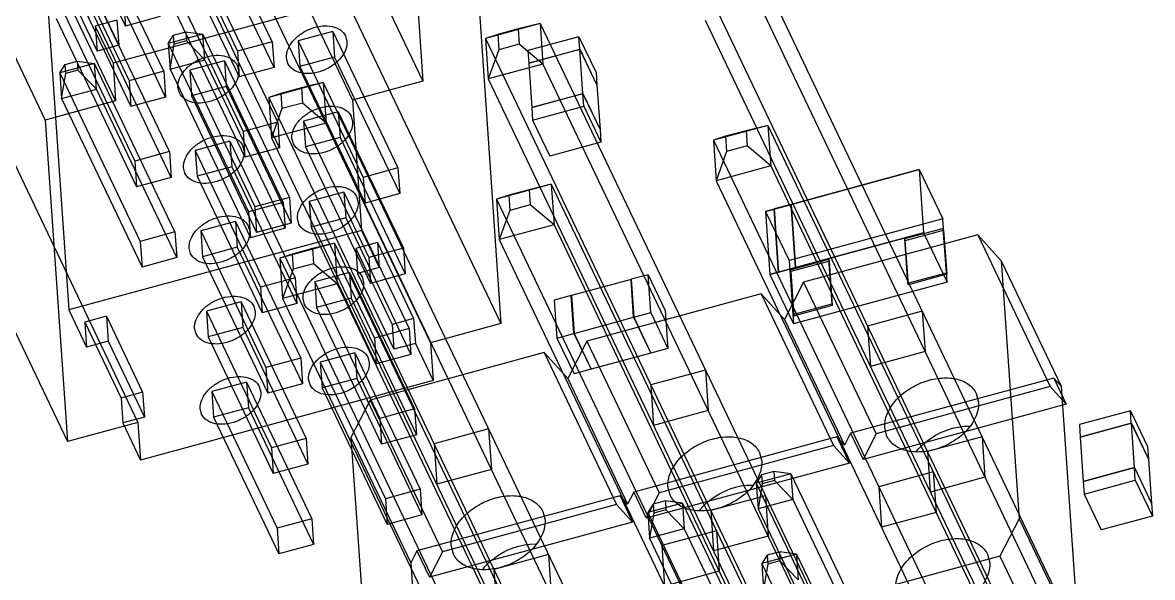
# Model space of a CAD drawing. Header units: millimetres. Extents: x 0 to 594, y 0 to 420.
# Drawn here: x 506.47 to 519.01, y 321.34 to 327.51 of the extents above; entities that cross this region are included whole.
import ezdxf

# ---------------------------------------------------------------- set-up
doc = ezdxf.new("R2010")
doc.units = ezdxf.units.MM
doc.header["$LTSCALE"] = 32.67
doc.layers.get('0').update_dxf_attribs({"linetype": 'CONTINUOUS'})

msp = doc.modelspace()

# ---------------------------------------------------------------- linework, layer by layer
at = {"color": 7, "linetype": 'CONTINUOUS'}
for p, q in [((505.698, 330.427), (507.506, 326.636)), ((504.916, 330.215), (506.724, 326.423)), ((506.682, 328.723), (506.986, 324.316)), ((510.065, 328.643), (510.917, 326.857)), ((509.283, 328.431), (510.135, 326.644)), ((510.812, 328.374), (510.917, 326.857)), ((507.138, 328.099), (507.54, 327.257)), ((514.624, 328.149), (518.148, 320.758)), ((506.898, 328.034), (507.3, 327.191)), ((510.726, 327.938), (507.477, 327.055)), ((509.975, 327.954), (511.783, 324.163)), ((514.018, 327.984), (517.542, 320.594)), ((507.594, 327.753), (507.614, 327.468)), ((509.193, 327.742), (511.001, 323.95)), ((511.537, 327.731), (511.783, 324.163)), ((514.655, 327.7), (518.179, 320.309)), ((507.999, 327.573), (507.614, 327.468)), ((507.521, 327.533), (507.28, 327.468)), ((507.28, 327.468), (507.3, 327.191)), ((507.28, 327.468), (507.477, 327.055)), ((507.521, 327.533), (507.54, 327.257)), ((512.217, 327.495), (511.611, 327.33)), ((511.974, 327.436), (511.747, 327.374)), ((512.217, 327.495), (511.974, 327.436)), ((511.974, 327.436), (511.986, 327.267)), ((512.217, 327.495), (512.249, 327.045)), ((512.217, 327.495), (515.742, 320.104)), ((514.049, 327.535), (517.573, 320.144)), ((509.917, 327.409), (509.532, 327.304)), ((509.917, 327.409), (509.936, 327.123)), ((509.917, 327.409), (510.64, 325.892)), ((510.058, 327.359), (510.074, 327.297)), ((511.747, 327.374), (511.611, 327.33)), ((511.611, 327.33), (511.642, 326.881)), ((511.611, 327.33), (515.136, 319.939)), ((511.747, 327.374), (511.759, 327.205)), ((512.649, 327.35), (512.082, 327.195)), ((512.659, 327.21), (512.649, 327.35)), ((512.649, 327.35), (512.839, 326.951)), ((507.54, 327.257), (507.3, 327.191)), ((509.244, 327.293), (508.859, 327.188)), ((508.859, 327.188), (508.879, 326.903)), ((509.244, 327.293), (509.264, 327.007)), ((509.532, 327.304), (509.551, 327.019)), ((509.532, 327.304), (510.255, 325.788)), ((511.759, 327.205), (511.642, 326.881)), ((511.986, 327.267), (511.759, 327.205)), ((512.249, 327.045), (511.986, 327.267)), ((512.082, 327.195), (512.092, 327.056)), ((512.092, 327.056), (512.659, 327.21)), ((512.659, 327.209), (512.092, 327.055)), ((512.659, 327.21), (512.849, 326.812)), ((512.693, 326.718), (512.659, 327.209)), ((512.659, 327.209), (512.849, 326.811)), ((508.713, 327.082), (508.328, 326.977)), ((508.713, 327.082), (508.733, 326.796)), ((508.713, 327.082), (509.437, 325.565)), ((509.418, 327.052), (509.402, 327.114)), ((509.936, 327.123), (509.551, 327.019)), ((509.936, 327.123), (510.66, 325.607)), ((507.477, 327.055), (507.506, 326.636)), ((508.041, 326.966), (507.656, 326.861)), ((508.041, 326.966), (508.061, 326.68)), ((508.328, 326.977), (508.348, 326.692)), ((508.328, 326.977), (509.052, 325.461)), ((508.855, 327.032), (508.871, 326.97)), ((509.264, 327.007), (508.879, 326.903)), ((509.551, 327.019), (510.275, 325.502)), ((512.249, 327.045), (511.642, 326.881)), ((512.092, 327.056), (512.092, 327.055)), ((512.092, 327.055), (512.126, 326.564)), ((512.249, 327.045), (515.773, 319.655)), ((512.839, 326.951), (512.849, 326.812)), ((505.944, 326.859), (507.753, 323.067)), ((507.656, 326.861), (507.676, 326.576)), ((509.811, 326.841), (509.205, 326.676)), ((509.811, 326.841), (509.568, 326.782)), ((509.811, 326.841), (509.842, 326.391)), ((509.811, 326.841), (513.336, 319.45)), ((510.917, 326.857), (510.135, 326.644)), ((511.642, 326.881), (515.167, 319.49)), ((512.849, 326.812), (512.849, 326.812)), ((512.849, 326.811), (512.883, 326.32)), ((508.061, 326.68), (507.676, 326.576)), ((508.215, 326.725), (508.198, 326.787)), ((508.733, 326.796), (508.348, 326.692)), ((508.348, 326.692), (509.071, 325.175)), ((508.733, 326.796), (509.456, 325.28)), ((509.341, 326.72), (509.205, 326.676)), ((509.568, 326.782), (509.341, 326.72)), ((509.341, 326.72), (509.352, 326.551)), ((509.568, 326.782), (509.58, 326.613)), ((512.126, 326.564), (512.693, 326.718)), ((512.693, 326.717), (512.126, 326.563)), ((512.693, 326.718), (512.883, 326.32)), ((512.703, 326.578), (512.693, 326.717)), ((512.693, 326.717), (512.883, 326.319)), ((505.162, 326.646), (506.971, 322.854)), ((507.506, 326.636), (506.724, 326.423)), ((509.205, 326.676), (509.236, 326.227)), ((509.205, 326.676), (512.729, 319.285)), ((509.58, 326.613), (509.352, 326.551)), ((509.842, 326.391), (509.58, 326.613)), ((510.135, 326.644), (510.235, 325.199)), ((512.126, 326.564), (512.126, 326.563)), ((512.126, 326.563), (512.135, 326.423)), ((512.135, 326.423), (512.703, 326.578)), ((512.703, 326.578), (512.893, 326.179)), ((509.352, 326.551), (509.236, 326.227)), ((509.978, 326.517), (509.593, 326.412)), ((509.978, 326.517), (509.998, 326.231)), ((509.978, 326.517), (510.701, 325)), ((510.119, 326.467), (510.136, 326.405)), ((506.724, 326.423), (506.971, 322.854)), ((509.306, 326.401), (508.921, 326.296)), ((509.842, 326.391), (509.236, 326.227)), ((509.306, 326.401), (509.326, 326.115)), ((509.593, 326.412), (509.613, 326.127)), ((509.593, 326.412), (510.316, 324.896)), ((509.842, 326.391), (513.367, 319.001)), ((512.135, 326.423), (512.325, 326.025)), ((512.883, 326.32), (512.883, 326.32)), ((512.883, 326.319), (512.893, 326.179)), ((514.747, 326.365), (514.141, 326.2)), ((514.504, 326.305), (514.277, 326.244)), ((514.747, 326.365), (514.504, 326.305)), ((514.504, 326.305), (514.516, 326.137)), ((514.747, 326.365), (514.778, 325.915)), ((514.747, 326.365), (518.271, 318.974)), ((508.775, 326.19), (508.39, 326.085)), ((508.775, 326.19), (508.795, 325.904)), ((508.775, 326.19), (509.498, 324.673)), ((508.921, 326.296), (508.941, 326.011)), ((509.236, 326.227), (512.76, 318.836)), ((509.48, 326.16), (509.463, 326.222)), ((509.998, 326.231), (509.613, 326.127)), ((509.998, 326.231), (510.721, 324.715)), ((512.893, 326.179), (512.325, 326.025)), ((514.277, 326.244), (514.141, 326.2)), ((514.141, 326.2), (514.172, 325.75)), ((514.141, 326.2), (517.665, 318.809)), ((514.277, 326.244), (514.288, 326.075)), ((508.103, 326.074), (507.718, 325.969)), ((508.103, 326.074), (508.122, 325.788)), ((508.39, 326.085), (508.41, 325.8)), ((508.39, 326.085), (509.113, 324.568)), ((508.916, 326.14), (508.933, 326.078)), ((509.326, 326.115), (508.941, 326.011)), ((509.613, 326.127), (510.336, 324.61)), ((514.288, 326.075), (514.172, 325.75)), ((514.516, 326.137), (514.288, 326.075)), ((514.778, 325.915), (514.516, 326.137)), ((507.718, 325.969), (507.737, 325.684)), ((508.276, 325.833), (508.26, 325.895)), ((508.795, 325.904), (508.41, 325.8)), ((508.795, 325.904), (509.518, 324.388)), ((510.64, 325.892), (510.255, 325.788)), ((510.64, 325.892), (510.66, 325.607)), ((514.778, 325.915), (514.172, 325.75)), ((514.778, 325.915), (518.303, 318.524)), ((514.815, 325.436), (516.426, 325.874)), ((516.426, 325.874), (515.005, 325.488)), ((516.426, 325.874), (516.474, 325.171)), ((516.426, 325.874), (516.687, 325.327)), ((508.122, 325.788), (507.737, 325.684)), ((508.41, 325.8), (509.133, 324.283)), ((510.255, 325.788), (510.275, 325.502)), ((512.341, 325.711), (511.734, 325.546)), ((512.341, 325.711), (512.098, 325.651)), ((512.341, 325.711), (512.372, 325.261)), ((512.341, 325.711), (515.865, 318.32)), ((514.172, 325.75), (517.696, 318.36)), ((509.437, 325.565), (509.052, 325.461)), ((509.437, 325.565), (509.456, 325.28)), ((510.04, 325.625), (509.655, 325.52)), ((510.04, 325.625), (510.06, 325.339)), ((510.04, 325.625), (510.763, 324.108)), ((510.181, 325.575), (510.197, 325.513)), ((510.66, 325.607), (510.275, 325.502)), ((511.87, 325.59), (511.734, 325.546)), ((512.098, 325.651), (511.87, 325.59)), ((511.87, 325.59), (511.882, 325.421)), ((512.098, 325.651), (512.109, 325.483)), ((509.367, 325.509), (508.982, 325.404)), ((509.052, 325.461), (509.071, 325.175)), ((509.367, 325.509), (509.387, 325.223)), ((509.655, 325.52), (509.675, 325.234)), ((509.655, 325.52), (510.378, 324.003)), ((511.734, 325.546), (511.765, 325.096)), ((511.734, 325.546), (515.259, 318.155)), ((512.109, 325.483), (511.882, 325.421)), ((512.372, 325.261), (512.109, 325.483)), ((514.721, 325.41), (514.815, 325.436)), ((514.815, 325.436), (514.721, 325.41)), ((515.004, 325.488), (514.815, 325.437)), ((514.815, 325.437), (514.863, 324.734)), ((514.864, 324.734), (514.815, 325.436)), ((515.053, 324.786), (515.004, 325.488)), ((515.005, 325.488), (515.053, 324.785)), ((508.982, 325.404), (509.002, 325.118)), ((509.541, 325.268), (509.525, 325.33)), ((510.06, 325.339), (509.675, 325.234)), ((510.06, 325.339), (510.783, 323.822)), ((511.882, 325.421), (511.765, 325.096)), ((514.721, 325.41), (514.769, 324.708)), ((514.721, 325.41), (514.982, 324.863)), ((516.687, 325.327), (514.982, 324.863)), ((516.735, 324.624), (516.687, 325.327)), ((510.235, 325.199), (506.986, 324.316)), ((508.164, 325.182), (507.779, 325.077)), ((508.164, 325.182), (508.184, 324.896)), ((508.837, 325.298), (508.452, 325.193)), ((508.452, 325.193), (508.471, 324.907)), ((508.452, 325.193), (509.175, 323.676)), ((508.837, 325.298), (508.856, 325.012)), ((508.837, 325.298), (509.56, 323.781)), ((508.978, 325.248), (508.994, 325.186)), ((509.387, 325.223), (509.002, 325.118)), ((509.456, 325.28), (509.071, 325.175)), ((509.675, 325.234), (510.398, 323.718)), ((510.235, 325.199), (510.431, 324.786)), ((512.372, 325.261), (511.765, 325.096)), ((512.372, 325.261), (515.896, 317.87)), ((516.694, 325.221), (516.263, 325.104)), ((516.689, 325.22), (516.723, 324.728)), ((507.779, 325.077), (507.799, 324.791)), ((509.934, 325.057), (509.328, 324.892)), ((509.934, 325.057), (509.691, 324.997)), ((509.934, 325.057), (509.965, 324.607)), ((509.934, 325.057), (513.459, 317.666)), ((510.412, 325.063), (510.172, 324.997)), ((510.412, 325.063), (510.431, 324.786)), ((510.412, 325.063), (510.814, 324.22)), ((511.765, 325.096), (515.29, 317.705)), ((516.474, 325.171), (514.864, 324.734)), ((515.053, 324.785), (516.474, 325.171)), ((517.076, 325.149), (515.143, 324.623)), ((516.263, 325.104), (516.297, 324.612)), ((516.474, 325.171), (516.735, 324.624)), ((517.337, 324.862), (517.076, 325.149)), ((517.076, 325.149), (517.88, 323.464)), ((508.338, 324.941), (508.322, 325.003)), ((508.856, 325.012), (508.471, 324.907)), ((508.856, 325.012), (509.58, 323.495)), ((509.464, 324.936), (509.328, 324.892)), ((509.691, 324.997), (509.464, 324.936)), ((509.464, 324.936), (509.475, 324.767)), ((509.691, 324.997), (509.703, 324.829)), ((510.172, 324.997), (510.191, 324.721)), ((510.172, 324.997), (510.574, 324.155)), ((510.701, 325), (510.316, 324.896)), ((510.701, 325), (510.721, 324.715)), ((508.184, 324.896), (507.799, 324.791)), ((508.471, 324.907), (509.195, 323.391)), ((509.328, 324.892), (509.359, 324.442)), ((509.328, 324.892), (512.852, 317.501)), ((509.703, 324.829), (509.475, 324.767)), ((509.965, 324.607), (509.703, 324.829)), ((510.316, 324.896), (510.336, 324.61)), ((514.982, 324.863), (515.03, 324.161)), ((515.42, 324.875), (514.989, 324.758)), ((515.42, 324.875), (515.454, 324.383)), ((517.337, 324.862), (517.535, 321.996)), ((517.337, 324.862), (518.002, 323.467)), ((509.498, 324.673), (509.113, 324.568)), ((509.475, 324.767), (509.359, 324.442)), ((509.498, 324.673), (509.518, 324.388)), ((510.101, 324.732), (509.716, 324.628)), ((510.101, 324.732), (510.121, 324.447)), ((510.101, 324.732), (510.825, 323.216)), ((510.431, 324.786), (510.191, 324.721)), ((510.191, 324.721), (510.593, 323.878)), ((510.243, 324.683), (510.259, 324.621)), ((510.721, 324.715), (510.336, 324.61)), ((513.416, 324.707), (513.228, 324.656)), ((513.445, 324.286), (513.416, 324.707)), ((513.416, 324.707), (513.606, 324.309)), ((514.864, 324.734), (514.769, 324.708)), ((514.769, 324.708), (514.864, 324.734)), ((514.769, 324.708), (515.03, 324.161)), ((514.863, 324.734), (515.053, 324.786)), ((515.027, 324.267), (514.994, 324.759)), ((516.297, 324.612), (516.728, 324.729)), ((509.113, 324.568), (509.133, 324.283)), ((509.965, 324.607), (509.359, 324.442)), ((509.716, 324.628), (509.736, 324.342)), ((509.716, 324.628), (510.44, 323.111)), ((509.965, 324.607), (513.49, 317.216)), ((513.227, 324.655), (512.565, 324.475)), ((513.256, 324.235), (513.227, 324.655)), ((513.227, 324.655), (513.228, 324.653)), ((513.228, 324.656), (513.257, 324.235)), ((515.143, 324.623), (514.931, 324.208)), ((516.735, 324.624), (515.03, 324.161)), ((515.143, 324.623), (515.947, 322.938)), ((509.359, 324.442), (512.883, 317.051)), ((509.603, 324.376), (509.586, 324.438)), ((510.121, 324.447), (509.736, 324.342)), ((510.121, 324.447), (510.844, 322.93)), ((512.564, 324.475), (512.375, 324.424)), ((512.375, 324.424), (512.404, 324.003)), ((512.593, 324.054), (512.564, 324.475)), ((512.564, 324.475), (512.565, 324.473)), ((512.565, 324.475), (512.594, 324.055)), ((514.67, 324.495), (512.737, 323.969)), ((514.931, 324.208), (514.67, 324.495)), ((514.67, 324.495), (515.473, 322.81)), ((506.986, 324.316), (507.183, 323.903)), ((508.898, 324.405), (508.513, 324.301)), ((508.513, 324.301), (508.533, 324.015)), ((508.513, 324.301), (509.236, 322.784)), ((508.898, 324.405), (508.918, 324.12)), ((508.898, 324.405), (509.621, 322.889)), ((509.039, 324.356), (509.056, 324.294)), ((509.518, 324.388), (509.133, 324.283)), ((509.736, 324.342), (510.459, 322.826)), ((513.606, 324.309), (513.635, 323.888)), ((515.023, 324.266), (515.454, 324.383)), ((516.459, 324.301), (515.853, 324.136)), ((516.459, 324.301), (516.49, 323.852)), ((507.404, 324.245), (507.164, 324.18)), ((507.164, 324.18), (507.183, 323.903)), ((507.164, 324.18), (507.566, 323.337)), ((507.404, 324.245), (507.423, 323.968)), ((507.404, 324.245), (507.806, 323.402)), ((510.814, 324.22), (510.574, 324.155)), ((510.814, 324.22), (510.833, 323.943)), ((512.594, 324.055), (513.256, 324.235)), ((513.256, 324.235), (513.446, 323.836)), ((513.257, 324.235), (513.445, 324.286)), ((513.257, 324.235), (513.447, 323.837)), ((513.445, 324.286), (513.635, 323.888)), ((514.931, 324.208), (515.596, 322.813)), ((508.4, 324.049), (508.383, 324.111)), ((508.918, 324.12), (508.533, 324.015)), ((508.918, 324.12), (509.641, 322.603)), ((510.763, 324.108), (510.378, 324.003)), ((510.574, 324.155), (510.593, 323.878)), ((510.763, 324.108), (510.783, 323.822)), ((511.783, 324.163), (511.001, 323.95)), ((512.404, 324.003), (512.593, 324.054)), ((512.593, 324.054), (512.783, 323.656)), ((512.594, 324.055), (512.784, 323.656)), ((515.853, 324.136), (515.884, 323.687)), ((507.423, 323.968), (507.183, 323.903)), ((507.423, 323.968), (507.825, 323.126)), ((508.533, 324.015), (509.256, 322.499)), ((510.378, 324.003), (510.398, 323.718)), ((510.833, 323.943), (510.593, 323.878)), ((510.833, 323.943), (511.03, 323.531)), ((511.001, 323.95), (511.03, 323.531)), ((512.404, 324.003), (512.594, 323.605)), ((512.737, 323.969), (512.524, 323.554)), ((512.737, 323.969), (513.541, 322.284)), ((510.163, 323.84), (509.778, 323.736)), ((510.163, 323.84), (510.183, 323.555)), ((510.163, 323.84), (510.886, 322.324)), ((512.263, 323.841), (510.331, 323.315)), ((510.783, 323.822), (510.398, 323.718)), ((512.524, 323.554), (512.263, 323.841)), ((512.263, 323.841), (513.067, 322.155)), ((513.446, 323.836), (512.784, 323.656)), ((513.446, 323.839), (513.446, 323.836)), ((513.635, 323.888), (513.447, 323.837)), ((516.49, 323.852), (515.884, 323.687)), ((509.56, 323.781), (509.175, 323.676)), ((509.175, 323.676), (509.195, 323.391)), ((509.56, 323.781), (509.58, 323.495)), ((509.778, 323.736), (509.798, 323.45)), ((509.778, 323.736), (510.501, 322.219)), ((510.304, 323.791), (510.321, 323.729)), ((509.664, 323.484), (509.648, 323.546)), ((510.183, 323.555), (509.798, 323.45)), ((510.183, 323.555), (510.906, 322.038)), ((512.524, 323.554), (513.189, 322.159)), ((512.783, 323.656), (512.594, 323.605)), ((512.782, 323.659), (512.783, 323.656)), ((514.052, 323.647), (513.446, 323.482)), ((514.052, 323.647), (514.084, 323.197)), ((517.919, 323.559), (515.664, 322.946)), ((518.002, 323.467), (517.919, 323.559)), ((517.919, 323.559), (518.057, 323.269)), ((511.03, 323.531), (507.782, 322.648)), ((508.96, 323.513), (508.575, 323.409)), ((508.96, 323.513), (508.98, 323.228)), ((508.96, 323.513), (509.683, 321.997)), ((509.101, 323.464), (509.117, 323.401)), ((509.58, 323.495), (509.195, 323.391)), ((509.798, 323.45), (510.521, 321.933)), ((513.446, 323.482), (513.477, 323.033)), ((517.88, 323.464), (515.947, 322.938)), ((518.057, 323.269), (517.88, 323.464)), ((518.002, 323.467), (518.2, 320.601)), ((507.806, 323.402), (507.566, 323.337)), ((507.566, 323.337), (507.585, 323.06)), ((507.806, 323.402), (507.825, 323.126)), ((508.575, 323.409), (508.594, 323.123)), ((508.575, 323.409), (509.298, 321.892)), ((510.331, 323.315), (510.118, 322.9)), ((510.331, 323.315), (511.134, 321.63)), ((517.059, 323.387), (517.085, 323.291)), ((508.461, 323.157), (508.445, 323.219)), ((508.98, 323.228), (508.594, 323.123)), ((508.98, 323.228), (509.703, 321.711)), ((510.825, 323.216), (510.44, 323.111)), ((510.825, 323.216), (510.844, 322.93)), ((514.084, 323.197), (513.477, 323.033)), ((518.057, 323.269), (515.802, 322.656)), ((518.771, 323.196), (518.203, 323.042)), ((518.771, 323.196), (518.961, 322.798)), ((518.78, 323.057), (518.771, 323.196)), ((507.753, 323.067), (506.971, 322.854)), ((507.825, 323.126), (507.585, 323.06)), ((507.585, 323.06), (507.782, 322.648)), ((507.753, 323.067), (507.782, 322.648)), ((508.594, 323.123), (509.318, 321.606)), ((510.44, 323.111), (510.459, 322.826)), ((518.213, 322.902), (518.78, 323.057)), ((518.781, 323.056), (518.213, 322.902)), ((518.78, 323.057), (518.97, 322.658)), ((518.781, 323.056), (518.97, 322.658)), ((518.814, 322.565), (518.781, 323.056)), ((510.844, 322.93), (510.459, 322.826)), ((511.646, 322.993), (511.04, 322.828)), ((511.646, 322.993), (511.677, 322.543)), ((515.664, 322.946), (515.596, 322.813)), ((515.664, 322.946), (515.802, 322.656)), ((515.947, 322.938), (515.802, 322.656)), ((516.068, 322.911), (516.043, 323.007)), ((518.203, 323.042), (518.213, 322.902)), ((509.621, 322.889), (509.236, 322.784)), ((509.621, 322.889), (509.641, 322.603)), ((510.118, 322.9), (510.316, 320.033)), ((510.118, 322.9), (510.783, 321.505)), ((511.04, 322.828), (511.071, 322.379)), ((515.512, 322.905), (513.257, 322.292)), ((515.473, 322.81), (513.541, 322.284)), ((515.651, 322.614), (515.473, 322.81)), ((515.596, 322.813), (515.512, 322.905)), ((515.512, 322.905), (515.651, 322.614)), ((517.124, 322.907), (516.518, 322.742)), ((517.124, 322.907), (517.155, 322.457)), ((518.213, 322.902), (518.213, 322.902)), ((518.213, 322.902), (518.247, 322.411)), ((518.961, 322.798), (518.97, 322.658)), ((509.236, 322.784), (509.256, 322.499)), ((514.653, 322.733), (514.678, 322.636)), ((516.518, 322.742), (516.549, 322.292)), ((509.641, 322.603), (509.256, 322.499)), ((511.677, 322.543), (511.071, 322.379)), ((515.651, 322.614), (513.396, 322.002)), ((518.247, 322.411), (518.814, 322.565)), ((518.814, 322.564), (518.247, 322.41)), ((518.814, 322.565), (519.004, 322.167)), ((518.814, 322.564), (519.004, 322.166)), ((518.824, 322.424), (518.814, 322.564)), ((518.97, 322.658), (518.97, 322.658)), ((518.97, 322.658), (519.004, 322.167)), ((515.002, 322.496), (514.617, 322.392)), ((514.676, 322.485), (514.617, 322.392)), ((514.811, 322.521), (514.676, 322.485)), ((514.676, 322.485), (514.683, 322.385)), ((514.818, 322.421), (514.683, 322.385)), ((515.002, 322.496), (514.811, 322.521)), ((514.811, 322.521), (514.818, 322.421)), ((515.022, 322.211), (514.818, 322.421)), ((515.002, 322.496), (515.894, 320.626)), ((515.002, 322.496), (515.022, 322.211)), ((516.582, 322.517), (515.976, 322.352)), ((517.155, 322.457), (516.549, 322.292)), ((516.582, 322.517), (516.613, 322.067)), ((518.257, 322.27), (518.824, 322.424)), ((518.824, 322.424), (519.014, 322.026)), ((510.886, 322.324), (510.501, 322.219)), ((510.886, 322.324), (510.906, 322.038)), ((513.257, 322.292), (513.189, 322.159)), ((513.257, 322.292), (513.396, 322.002)), ((513.661, 322.257), (513.636, 322.353)), ((514.617, 322.392), (515.589, 320.353)), ((514.617, 322.392), (514.637, 322.106)), ((514.683, 322.385), (514.637, 322.106)), ((515.976, 322.352), (516.007, 321.902)), ((518.247, 322.411), (518.247, 322.41)), ((518.247, 322.41), (518.257, 322.27)), ((510.501, 322.219), (510.521, 321.933)), ((513.106, 322.251), (510.851, 321.638)), ((513.189, 322.159), (513.106, 322.251)), ((513.106, 322.251), (513.244, 321.96)), ((513.541, 322.284), (513.396, 322.002)), ((513.799, 322.169), (513.414, 322.065)), ((513.608, 322.194), (513.473, 322.158)), ((513.799, 322.169), (513.608, 322.194)), ((513.608, 322.194), (513.615, 322.094)), ((513.799, 322.169), (513.818, 321.884)), ((513.799, 322.169), (514.771, 320.13)), ((514.718, 322.252), (514.111, 322.088)), ((515.022, 322.211), (514.637, 322.106)), ((514.718, 322.252), (514.749, 321.803)), ((515.022, 322.211), (515.914, 320.34)), ((518.257, 322.27), (518.446, 321.872)), ((519.004, 322.167), (519.004, 322.167)), ((519.004, 322.166), (519.014, 322.026)), ((513.067, 322.155), (511.134, 321.63)), ((512.247, 322.078), (512.272, 321.982)), ((513.244, 321.96), (513.067, 322.155)), ((513.473, 322.158), (513.414, 322.065)), ((513.414, 322.065), (513.433, 321.779)), ((513.414, 322.065), (514.306, 320.194)), ((513.48, 322.058), (513.433, 321.779)), ((513.473, 322.158), (513.48, 322.058)), ((513.615, 322.094), (513.48, 322.058)), ((513.818, 321.884), (513.615, 322.094)), ((514.111, 322.088), (514.142, 321.638)), ((514.637, 322.106), (515.609, 320.067)), ((516.613, 322.067), (516.007, 321.902)), ((509.683, 321.997), (509.298, 321.892)), ((509.683, 321.997), (509.703, 321.711)), ((510.906, 322.038), (510.521, 321.933)), ((513.244, 321.96), (510.99, 321.348)), ((517.535, 321.996), (517.322, 321.58)), ((517.535, 321.996), (518.2, 320.601)), ((519.014, 322.026), (518.446, 321.872)), ((509.298, 321.892), (509.318, 321.606)), ((513.818, 321.884), (513.433, 321.779)), ((514.176, 321.863), (513.569, 321.698)), ((513.818, 321.884), (514.791, 319.845)), ((514.749, 321.803), (514.142, 321.638)), ((514.176, 321.863), (514.207, 321.413)), ((509.703, 321.711), (509.318, 321.606)), ((511.255, 321.603), (511.23, 321.699)), ((513.433, 321.779), (514.325, 319.909)), ((513.569, 321.698), (513.6, 321.248)), ((510.851, 321.638), (510.783, 321.505)), ((510.851, 321.638), (510.99, 321.348)), ((511.134, 321.63), (510.99, 321.348)), ((512.311, 321.598), (511.705, 321.434)), ((512.311, 321.598), (512.342, 321.149)), ((515.064, 321.604), (514.679, 321.5)), ((514.738, 321.592), (514.679, 321.5)), ((514.873, 321.629), (514.738, 321.592)), ((514.738, 321.592), (514.745, 321.492)), ((515.064, 321.604), (514.873, 321.629)), ((514.873, 321.629), (514.879, 321.529)), ((515.064, 321.604), (515.956, 319.734)), ((515.064, 321.604), (515.083, 321.319)), ((517.322, 321.58), (515.39, 321.055)), ((517.182, 321.602), (517.208, 321.506)), ((517.322, 321.58), (518.126, 319.895)), ((510.783, 321.505), (510.981, 318.639)), ((511.705, 321.434), (511.736, 320.984)), ((514.207, 321.413), (513.6, 321.248)), ((514.679, 321.5), (515.651, 319.46)), ((514.679, 321.5), (514.698, 321.214)), ((514.745, 321.492), (514.698, 321.214)), ((514.879, 321.529), (514.745, 321.492)), ((515.083, 321.319), (514.879, 321.529))]:
    msp.add_line(p, q, dxfattribs=at)
at = {"color": 6, "linetype": 'CONTINUOUS'}
for p, q in [((506.722, 329.338), (507.614, 327.468)), ((509.244, 327.293), (508.352, 329.163)), ((507.967, 329.059), (508.859, 327.188)), ((508.041, 326.966), (507.149, 328.836)), ((509.264, 327.007), (508.372, 328.878)), ((506.764, 328.732), (507.656, 326.861)), ((507.987, 328.773), (508.879, 326.903)), ((506.784, 328.446), (507.676, 326.576)), ((508.061, 326.68), (507.169, 328.551)), ((509.306, 326.401), (508.414, 328.271)), ((508.029, 328.167), (508.921, 326.296)), ((508.103, 326.074), (507.211, 327.944)), ((509.326, 326.115), (508.434, 327.986)), ((506.826, 327.84), (507.718, 325.969)), ((508.049, 327.881), (508.941, 326.011)), ((508.122, 325.788), (507.23, 327.659)), ((506.845, 327.554), (507.737, 325.684)), ((508.475, 327.379), (508.09, 327.274)), ((508.09, 327.274), (508.15, 327.367)), ((508.15, 327.367), (508.284, 327.404)), ((508.156, 327.267), (508.15, 327.367)), ((508.284, 327.404), (508.475, 327.379)), ((508.284, 327.404), (508.291, 327.304)), ((508.495, 327.094), (508.475, 327.379)), ((509.367, 325.509), (508.475, 327.379)), ((508.09, 327.274), (508.11, 326.989)), ((508.09, 327.274), (508.982, 325.404)), ((508.11, 326.989), (508.156, 327.267)), ((508.291, 327.304), (508.156, 327.267)), ((508.291, 327.304), (508.495, 327.094)), ((506.946, 327.04), (507.081, 327.077)), ((507.081, 327.077), (507.088, 326.977)), ((507.081, 327.077), (507.272, 327.052)), ((508.11, 326.989), (508.495, 327.094)), ((509.387, 325.223), (508.495, 327.094)), ((507.272, 327.052), (506.887, 326.947)), ((506.887, 326.947), (506.946, 327.04)), ((506.887, 326.947), (506.907, 326.662)), ((506.887, 326.947), (507.779, 325.077)), ((506.907, 326.662), (506.953, 326.94)), ((506.953, 326.94), (506.946, 327.04)), ((507.088, 326.977), (506.953, 326.94)), ((507.088, 326.977), (507.292, 326.767)), ((507.292, 326.767), (507.272, 327.052)), ((508.164, 325.182), (507.272, 327.052)), ((508.11, 326.989), (509.002, 325.118)), ((506.907, 326.662), (507.292, 326.767)), ((508.184, 324.896), (507.292, 326.767)), ((506.907, 326.662), (507.799, 324.791)), ((516.271, 325.087), (516.697, 325.203)), ((516.689, 325.22), (516.697, 325.203)), ((516.697, 325.203), (516.731, 324.712)), ((516.263, 325.104), (516.271, 325.087)), ((516.305, 324.596), (516.271, 325.087)), ((515.428, 324.858), (515.001, 324.742)), ((515.42, 324.875), (515.428, 324.858)), ((515.462, 324.367), (515.428, 324.858)), ((514.994, 324.759), (515.001, 324.742)), ((515.001, 324.742), (515.035, 324.251)), ((516.731, 324.712), (516.305, 324.596)), ((516.723, 324.728), (516.731, 324.712)), ((516.297, 324.612), (516.305, 324.596)), ((515.035, 324.251), (515.462, 324.367)), ((515.454, 324.383), (515.462, 324.367)), ((515.027, 324.267), (515.035, 324.251))]:
    msp.add_line(p, q, dxfattribs=at)
at = {"color": 7, "linetype": 'CONTINUOUS'}
for points, knots in [([(509.402, 327.114), (509.397, 327.181), (509.45, 327.29), (509.562, 327.387), (509.674, 327.445), (509.793, 327.474), (509.906, 327.471), (510.002, 327.434), (510.045, 327.386), (510.058, 327.359)], [0, 0, 0, 0, 0.229767, 0.368975, 0.514501, 0.656449, 0.78609, 0.899248, 1, 1, 1, 1]), ([(510.074, 327.297), (510.079, 327.231), (510.026, 327.122), (509.913, 327.024), (509.802, 326.966), (509.683, 326.937), (509.57, 326.941), (509.474, 326.977), (509.431, 327.026), (509.418, 327.052)], [0, 0, 0, 0, 0.229767, 0.368975, 0.514501, 0.656449, 0.78609, 0.899248, 1, 1, 1, 1]), ([(508.198, 326.787), (508.194, 326.854), (508.247, 326.963), (508.359, 327.06), (508.47, 327.118), (508.589, 327.147), (508.703, 327.144), (508.798, 327.107), (508.842, 327.059), (508.855, 327.032)], [0, 0, 0, 0, 0.229767, 0.368975, 0.514501, 0.656449, 0.78609, 0.899248, 1, 1, 1, 1]), ([(508.871, 326.97), (508.876, 326.904), (508.823, 326.795), (508.71, 326.697), (508.599, 326.639), (508.48, 326.61), (508.367, 326.614), (508.271, 326.65), (508.227, 326.699), (508.215, 326.725)], [0, 0, 0, 0, 0.229767, 0.368975, 0.514501, 0.656449, 0.78609, 0.899248, 1, 1, 1, 1]), ([(509.463, 326.222), (509.459, 326.289), (509.511, 326.397), (509.624, 326.495), (509.735, 326.553), (509.854, 326.582), (509.968, 326.579), (510.063, 326.542), (510.107, 326.494), (510.12, 326.467)], [0, 0, 0, 0, 0.229767, 0.368975, 0.514501, 0.656449, 0.78609, 0.899248, 1, 1, 1, 1]), ([(510.136, 326.405), (510.14, 326.338), (510.088, 326.23), (509.975, 326.132), (509.864, 326.074), (509.745, 326.045), (509.631, 326.048), (509.536, 326.085), (509.492, 326.134), (509.479, 326.16)], [0, 0, 0, 0, 0.229767, 0.368975, 0.514501, 0.656449, 0.78609, 0.899248, 1, 1, 1, 1]), ([(508.26, 325.895), (508.255, 325.962), (508.308, 326.07), (508.421, 326.168), (508.532, 326.226), (508.651, 326.255), (508.764, 326.252), (508.86, 326.215), (508.904, 326.167), (508.916, 326.14)], [0, 0, 0, 0, 0.229767, 0.368975, 0.514501, 0.656449, 0.78609, 0.899248, 1, 1, 1, 1]), ([(508.933, 326.078), (508.937, 326.011), (508.885, 325.903), (508.772, 325.805), (508.661, 325.747), (508.542, 325.718), (508.428, 325.721), (508.333, 325.758), (508.289, 325.807), (508.276, 325.833)], [0, 0, 0, 0, 0.229767, 0.368975, 0.514501, 0.656449, 0.78609, 0.899248, 1, 1, 1, 1]), ([(509.525, 325.33), (509.52, 325.397), (509.573, 325.505), (509.686, 325.603), (509.797, 325.661), (509.916, 325.69), (510.029, 325.687), (510.125, 325.65), (510.168, 325.601), (510.181, 325.575)], [0, 0, 0, 0, 0.229767, 0.368975, 0.514501, 0.656449, 0.78609, 0.899248, 1, 1, 1, 1]), ([(510.197, 325.513), (510.202, 325.446), (510.149, 325.338), (510.037, 325.24), (509.925, 325.182), (509.806, 325.153), (509.693, 325.156), (509.597, 325.193), (509.554, 325.242), (509.541, 325.268)], [0, 0, 0, 0, 0.229767, 0.368975, 0.514501, 0.656449, 0.78609, 0.899248, 1, 1, 1, 1]), ([(508.322, 325.003), (508.317, 325.07), (508.37, 325.178), (508.482, 325.276), (508.594, 325.334), (508.713, 325.363), (508.826, 325.36), (508.922, 325.323), (508.965, 325.274), (508.978, 325.248)], [0, 0, 0, 0, 0.229767, 0.368975, 0.514501, 0.656449, 0.78609, 0.899248, 1, 1, 1, 1]), ([(508.994, 325.186), (508.999, 325.119), (508.946, 325.011), (508.833, 324.913), (508.722, 324.855), (508.603, 324.826), (508.49, 324.829), (508.394, 324.866), (508.351, 324.915), (508.338, 324.941)], [0, 0, 0, 0, 0.229767, 0.368975, 0.514501, 0.656449, 0.78609, 0.899248, 1, 1, 1, 1]), ([(509.586, 324.438), (509.582, 324.504), (509.634, 324.613), (509.747, 324.711), (509.858, 324.769), (509.977, 324.798), (510.091, 324.795), (510.186, 324.758), (510.23, 324.709), (510.243, 324.683)], [0, 0, 0, 0, 0.229767, 0.368975, 0.514501, 0.656449, 0.78609, 0.899248, 1, 1, 1, 1]), ([(510.259, 324.621), (510.264, 324.554), (510.211, 324.445), (510.098, 324.348), (509.987, 324.29), (509.868, 324.261), (509.755, 324.264), (509.659, 324.301), (509.615, 324.349), (509.603, 324.376)], [0, 0, 0, 0, 0.229767, 0.368975, 0.514501, 0.656449, 0.78609, 0.899248, 1, 1, 1, 1]), ([(508.383, 324.111), (508.379, 324.177), (508.431, 324.286), (508.544, 324.384), (508.655, 324.442), (508.774, 324.471), (508.888, 324.467), (508.983, 324.431), (509.027, 324.382), (509.04, 324.356)], [0, 0, 0, 0, 0.229767, 0.368975, 0.514501, 0.656449, 0.78609, 0.899248, 1, 1, 1, 1]), ([(509.056, 324.294), (509.06, 324.227), (509.008, 324.118), (508.895, 324.021), (508.784, 323.963), (508.665, 323.934), (508.551, 323.937), (508.456, 323.974), (508.412, 324.022), (508.399, 324.049)], [0, 0, 0, 0, 0.229767, 0.368975, 0.514501, 0.656449, 0.78609, 0.899248, 1, 1, 1, 1]), ([(509.648, 323.546), (509.643, 323.612), (509.696, 323.721), (509.809, 323.819), (509.92, 323.877), (510.039, 323.906), (510.152, 323.902), (510.248, 323.866), (510.292, 323.817), (510.304, 323.791)], [0, 0, 0, 0, 0.229767, 0.368975, 0.514501, 0.656449, 0.78609, 0.899248, 1, 1, 1, 1]), ([(510.321, 323.729), (510.325, 323.662), (510.272, 323.553), (510.16, 323.456), (510.049, 323.398), (509.93, 323.369), (509.816, 323.372), (509.721, 323.409), (509.677, 323.457), (509.664, 323.484)], [0, 0, 0, 0, 0.229767, 0.368975, 0.514501, 0.656449, 0.78609, 0.899248, 1, 1, 1, 1]), ([(508.445, 323.219), (508.44, 323.285), (508.493, 323.394), (508.606, 323.491), (508.717, 323.55), (508.836, 323.579), (508.949, 323.575), (509.045, 323.539), (509.088, 323.49), (509.101, 323.464)], [0, 0, 0, 0, 0.229767, 0.368975, 0.514501, 0.656449, 0.78609, 0.899248, 1, 1, 1, 1]), ([(516.043, 323.007), (516.035, 323.11), (516.117, 323.279), (516.292, 323.43), (516.464, 323.52), (516.648, 323.565), (516.824, 323.56), (516.972, 323.503), (517.04, 323.428), (517.059, 323.387)], [0, 0, 0, 0, 0.22977, 0.36898, 0.514507, 0.656456, 0.786095, 0.899249, 1, 1, 1, 1]), ([(509.117, 323.401), (509.122, 323.335), (509.069, 323.226), (508.957, 323.129), (508.845, 323.071), (508.726, 323.042), (508.613, 323.045), (508.517, 323.081), (508.474, 323.13), (508.461, 323.157)], [0, 0, 0, 0, 0.229767, 0.368975, 0.514501, 0.656449, 0.78609, 0.899248, 1, 1, 1, 1]), ([(517.085, 323.291), (517.092, 323.187), (517.01, 323.019), (516.836, 322.868), (516.663, 322.778), (516.479, 322.733), (516.303, 322.738), (516.155, 322.795), (516.087, 322.87), (516.068, 322.911)], [0, 0, 0, 0, 0.22977, 0.36898, 0.514507, 0.656456, 0.786095, 0.899249, 1, 1, 1, 1]), ([(516.392, 322.741), (516.426, 322.784), (516.585, 322.941), (516.816, 323.028), (516.984, 323.025)], [0, 0, 0, 0, 0.245931, 1, 1, 1, 1]), ([(513.636, 322.353), (513.629, 322.456), (513.711, 322.625), (513.885, 322.776), (514.058, 322.866), (514.242, 322.911), (514.418, 322.906), (514.566, 322.849), (514.633, 322.773), (514.653, 322.733)], [0, 0, 0, 0, 0.22977, 0.36898, 0.514507, 0.656456, 0.786095, 0.899249, 1, 1, 1, 1]), ([(514.678, 322.636), (514.685, 322.533), (514.604, 322.365), (514.429, 322.214), (514.257, 322.124), (514.072, 322.079), (513.897, 322.084), (513.749, 322.141), (513.681, 322.216), (513.661, 322.257)], [0, 0, 0, 0, 0.22977, 0.36898, 0.514507, 0.656456, 0.786095, 0.899249, 1, 1, 1, 1]), ([(513.986, 322.087), (514.019, 322.13), (514.178, 322.287), (514.409, 322.374), (514.577, 322.371)], [0, 0, 0, 0, 0.245931, 1, 1, 1, 1]), ([(511.23, 321.699), (511.223, 321.802), (511.304, 321.971), (511.479, 322.122), (511.651, 322.212), (511.836, 322.257), (512.011, 322.252), (512.159, 322.195), (512.227, 322.119), (512.247, 322.078)], [0, 0, 0, 0, 0.22977, 0.36898, 0.514507, 0.656456, 0.786095, 0.899249, 1, 1, 1, 1]), ([(512.272, 321.982), (512.279, 321.879), (512.197, 321.711), (512.023, 321.56), (511.85, 321.47), (511.666, 321.425), (511.49, 321.43), (511.342, 321.487), (511.275, 321.562), (511.255, 321.603)], [0, 0, 0, 0, 0.22977, 0.36898, 0.514507, 0.656456, 0.786095, 0.899249, 1, 1, 1, 1]), ([(511.579, 321.433), (511.613, 321.476), (511.772, 321.633), (512.003, 321.72), (512.171, 321.717)], [0, 0, 0, 0, 0.245931, 1, 1, 1, 1]), ([(516.166, 321.223), (516.159, 321.326), (516.24, 321.494), (516.415, 321.646), (516.587, 321.736), (516.771, 321.78), (516.947, 321.775), (517.095, 321.719), (517.163, 321.643), (517.183, 321.602)], [0, 0, 0, 0, 0.22977, 0.36898, 0.514507, 0.656456, 0.786095, 0.899249, 1, 1, 1, 1]), ([(517.208, 321.506), (517.215, 321.403), (517.133, 321.235), (516.959, 321.083), (516.786, 320.993), (516.602, 320.949), (516.426, 320.954), (516.278, 321.01), (516.211, 321.086), (516.191, 321.127)], [0, 0, 0, 0, 0.22977, 0.36898, 0.514507, 0.656456, 0.786095, 0.899249, 1, 1, 1, 1])]:
    msp.add_open_spline(points, degree=3, knots=knots, dxfattribs=at)

doc.saveas('drawing.dxf')
